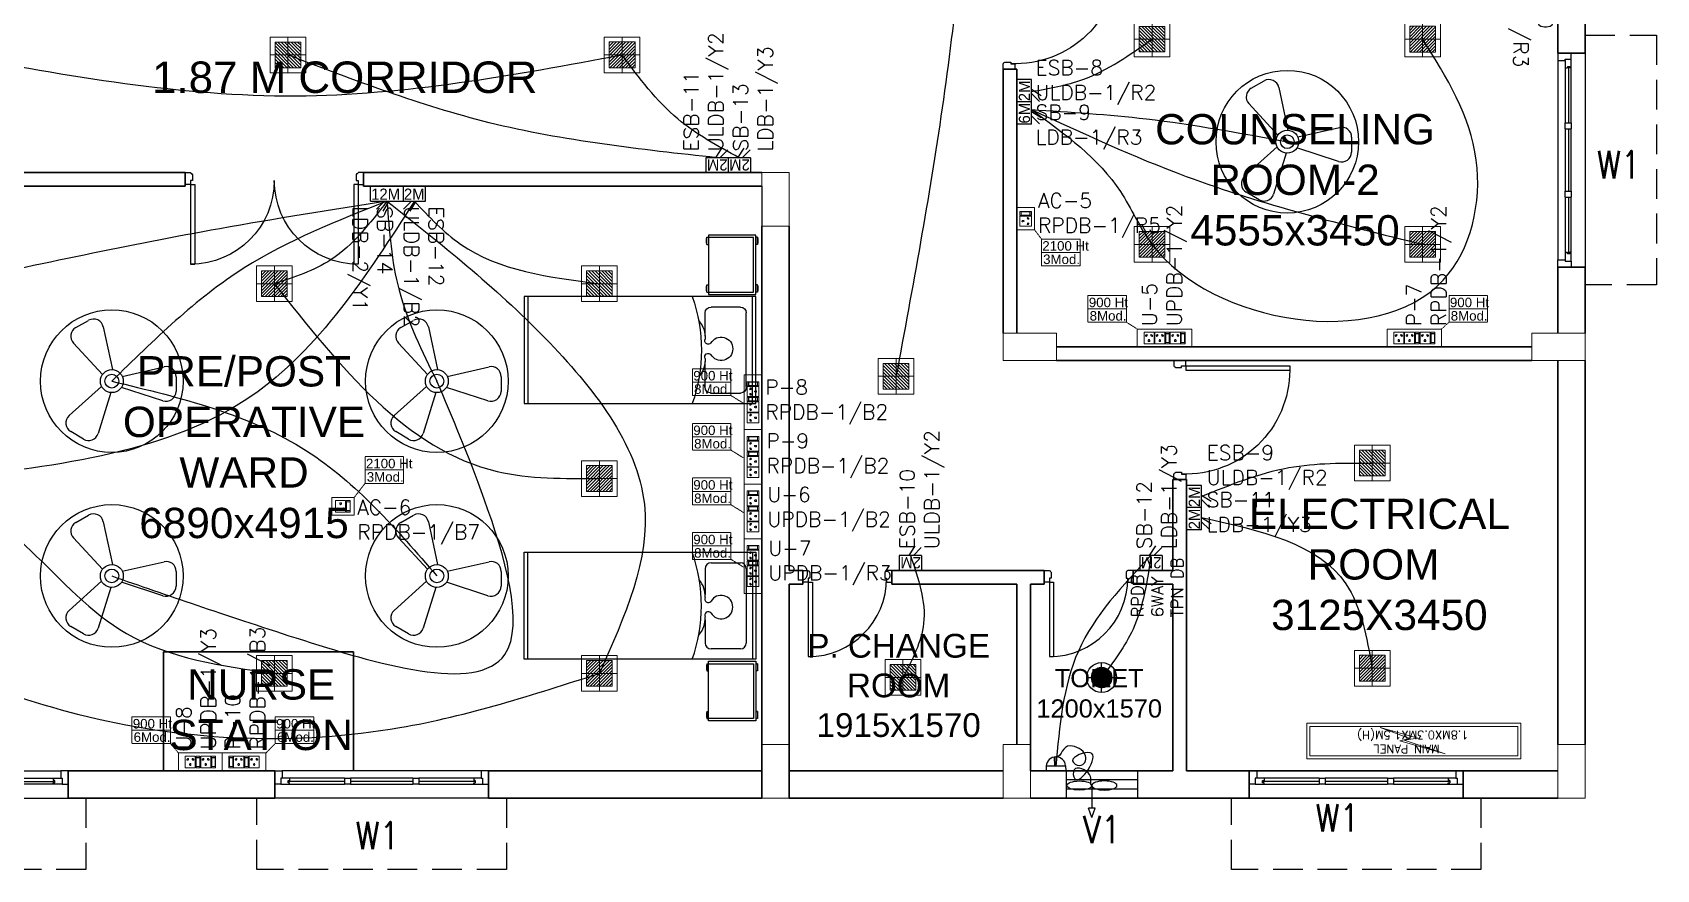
# Model space of a CAD drawing. Extents: x 2982526 to 3410143, y -1442121 to -1332990.
# Drawn here: x 3091659 to 3105327, y -1375970 to -1368931 of the extents above; entities that cross this region are included whole.
import ezdxf
from ezdxf.enums import TextEntityAlignment as Align

# ---------------------------------------------------------------- set-up
doc = ezdxf.new("R2010")
doc.units = 0
doc.header["$MEASUREMENT"] = 0
for name, pattern in [('1', [0, 0, 0]), ('CONTINU', [0]), ('DASHED', [0.75, 0.5, -0.25]), ('DASHED2', [0.375, 0.25, -0.125]), ('HIDDEN', [0.375, 0.25, -0.125])]:
    doc.linetypes.add(name, pattern=pattern)
for name, color, linetype in [('24W RAW POWER', 1, 'Continuous'), ('24W UPS POWER LIGHT', 5, 'Continuous'), ('Chajja', 7, 'DASHED'), ('DOOR', 40, 'Continuous'), ('ELE-1200MM CEILINGFAN', 6, 'Continuous'), ('ELE-12M P.SB', 5, 'Continuous'), ('ELE-12W LED', 1, 'Continuous'), ('ELE-2M RAW P.SB', 40, 'Continuous'), ('ELE-2M UPS P.SB', 3, 'Continuous'), ('ELE-3M RAW P.SB', 40, 'Continuous'), ('ELE-6M RAW P.SB', 40, 'Continuous'), ('ELE-EXHAUST FAN', 10, 'Continuous'), ('ELE-LIGHTING TEXT', 7, 'Continuous'), ('ELE.ELECTRICAL PANELS', 1, 'Continuous'), ('furniture', 33, 'Continuous'), ('Plan', 44, 'Continuous'), ('TEXT', 5, '1'), ('V1', 7, 'Continuous'), ('W1', 7, 'Continuous')]:
    doc.layers.add(name, color=color, linetype=linetype)
doc.layers.add('CFT_LOOPING', color=7, linetype='1', lineweight=0, true_color=0xd6d600)
doc.layers.add('ELE-6A AC SOCKET', color=7, linetype='Continuous', lineweight=0, true_color=0x00ceb6)
for name, color, linetype, lineweight in [('Column', 162, 'Continuous', 13), ('ELE-24W EMERGENCY  LED LIGHT', 5, 'Continuous', 18), ('ELE-24W LED LIGHT', 1, 'Continuous', 18), ('ELE-2NOS OF 6-16 RAW POWER SOCKET', 1, 'Continuous', 0), ('ELE-3NOS 6-16A POWER SOCKET', 5, 'Continuous', 0), ('ELE-8M 6-16A UPS SOCKET', 223, 'Continuous', 0), ('ELE-POWER SOCKET TEXT', 7, 'Continuous', 5), ('ELE. 2N0S OF 6-16 UPS SOCKETS', 191, 'Continuous', 0), ('ELE.DB', 1, 'Continuous', 20), ('WALL', 7, '1', 35), ('windows', 4, 'Continuous', 0)]:
    doc.layers.add(name, color=color, linetype=linetype, lineweight=lineweight)
doc.layers.add('ELE-LIGHTING WIRING', color=7, linetype='Continuous', true_color=0x63d7b6)
doc.styles.add('ARIAL', font='arial.ttf')
doc.styles.add('ROMANS', font='romans.shx')

# ---------------------------------------------------------------- blocks, each defined once
blk = doc.blocks.new('A$C19B8274B')
at = {"layer": 'DOOR'}
for p, q in [((-45, 925), (-80, 925)), ((-80, 50), (-80, 925)), ((-45, 50), (-45, 925)), ((-45, 50), (-80, 50)), ((-955, -50), (-955, -47.5)), ((-940, -35), (-942.5, -35)), ((-60, -35), (-57.5, -35)), ((-45, -50), (-45, -47.5))]:
    blk.add_line(p, q, dxfattribs=at)
for points in [[(-940, 15), (-955, 15), (-955, 50), (-1000, 50), (-1000, -50), (-955, -50)], [(-940, -35), (-940, 15)], [(-60, 15), (-45, 15), (-45, 50), (0, 50), (0, -50), (-45, -50)], [(-60, -35), (-60, 15)]]:
    blk.add_lwpolyline(points, dxfattribs=at)
at = {"layer": 'DOOR', "color": 145}
blk.add_arc((-80, 50), 875, 90, 182.29244, dxfattribs=at)
at = {"layer": 'DOOR'}
for centre, start, end in [((-955, -35), 270, 0), ((-45, -35), 180, 270)]:
    blk.add_arc(centre, 12.5, start, end, dxfattribs=at)
blk = doc.blocks.new('21500')
at = {"layer": 'DOOR'}
for p, q in [((45, 100), (45, 770)), ((45, 770), (80, 770)), ((80, 100), (80, 770)), ((1420, 100), (1420, 770)), ((1455, 770), (1420, 770)), ((1455, 100), (1455, 770)), ((45, 100), (80, 100)), ((45, 0), (45, 2.5)), ((60, 15), (57.5, 15)), ((1455, 100), (1420, 100)), ((1440, 15), (1442.5, 15)), ((1455, 0), (1455, 2.5))]:
    blk.add_line(p, q, dxfattribs=at)
for points in [[(60, 65), (45, 65), (45, 100), (0, 100), (0, 0), (45, 0)], [(60, 15), (60, 65)], [(1440, 65), (1455, 65), (1455, 100), (1500, 100), (1500, 0), (1455, 0)], [(1440, 15), (1440, 65)]]:
    blk.add_lwpolyline(points, dxfattribs=at)
at = {"layer": 'DOOR', "color": 145}
for centre, start, end in [((45, 65), 0, 90), ((1455, 65), 90, 180)]:
    blk.add_arc(centre, 705, start, end, dxfattribs=at)
at = {"layer": 'DOOR'}
for centre, start, end in [((45, 15), 270, 0), ((1455, 15), 180, 270)]:
    blk.add_arc(centre, 12.5, start, end, dxfattribs=at)
blk = doc.blocks.new('750')
at = {"layer": 'DOOR'}
for p, q in [((-50, 705), (-47.5, 705)), ((-35, 690), (-35, 692.5)), ((-50, 45), (-47.5, 45)), ((-35, 60), (-35, 57.5)), ((50, 45), (50, 80)), ((50, 80), (675, 80)), ((50, 45), (675, 45)), ((675, 45), (675, 80))]:
    blk.add_line(p, q, dxfattribs=at)
for points in [[(15, 690), (15, 705), (50, 705), (50, 750), (-50, 750), (-50, 705)], [(-35, 690), (15, 690)], [(15, 60), (15, 45), (50, 45), (50, 0), (-50, 0), (-50, 45)], [(-35, 60), (15, 60)]]:
    blk.add_lwpolyline(points, dxfattribs=at)
for centre, start, end in [((-35, 705), 180, 270), ((-35, 45), 90, 180)]:
    blk.add_arc(centre, 12.5, start, end, dxfattribs=at)
at = {"layer": 'DOOR', "color": 145}
blk.add_arc((15, 45), 660, 0, 90, dxfattribs=at)
blk = doc.blocks.new('A$C5E6D2A54')
at = {"layer": 'furniture', "color": 8}
for p, q in [((-442, 400), (-1342, 400)), ((-1342, 400), (-1342, -1550)), ((-442, 370), (-1342, 370)), ((-580, 319), (-1205, 319)), ((-442, -1550), (-442, 400)), ((-1254, 270), (-1254, 22)), ((-531, 22), (-531, 270)), ((-1010, -27), (-1205, -27)), ((-580, -27), (-796, -27)), ((-1342, -1520), (-442, -1520)), ((-1342, -1550), (-442, -1550))]:
    blk.add_line(p, q, dxfattribs=at)
at = {"layer": 'furniture', "color": 8, "extrusion": (0, 0, -1)}
for centre, major_axis, ratio, start_param, end_param in [((-1205, 270), (34.8, 34.8), 1, 3.926991, 5.497787), ((-580, 270), (-34.8, 34.8), 1, 0.785398, 2.356194), ((-903, 107), (99, 0), 0.994805, 2.082243, 7.342535), ((-1205, 22), (-34.8, 34.8), 1, 3.926991, 5.497787), ((-971, -1), (-3.7, 29), 1, 0.827079, 3.777674), ((-836, -1), (3.5, 29), 1, 2.514084, 5.464678), ((-580, 22), (34.8, 34.8), 1, 0.785398, 2.356194), ((-892, -1416), (0, 1357), 0.999449, -0.338206, 0.338206), ((-995, -243), (-153, 153), 1, 0.057548, 0.834547), ((-812, -243), (69, 205), 0.993949, -0.370916, 0.370916)]:
    blk.add_ellipse(centre, major_axis=major_axis, ratio=ratio, start_param=start_param, end_param=end_param, dxfattribs=at)
blk = doc.blocks.new('A$C258329DF')
at = {"layer": 'furniture', "color": 8}
for p, q in [((242, 428), (742, 428)), ((242, 28), (242, 428)), ((260, 440), (260, 428)), ((320, 440), (260, 440)), ((261, 48), (261, 428)), ((320, 440), (320, 428)), ((661, 440), (661, 428)), ((721, 440), (661, 440)), ((721, 440), (721, 428)), ((722, 428), (722, 48)), ((742, 428), (742, 28)), ((742, 28), (242, 28)), ((260, 16), (260, 28)), ((320, 16), (260, 16)), ((722, 48), (261, 48)), ((320, 16), (320, 28)), ((661, 16), (661, 28)), ((721, 16), (661, 16)), ((721, 16), (721, 28))]:
    blk.add_line(p, q, dxfattribs=at)
for centre, start, end in [((290, 354), 71.0754, 108.9246), ((691, 354), 71.0754, 108.9246), ((290, 102), 251.0754, 288.9246), ((691, 102), 251.0754, 288.9246)]:
    blk.add_arc(centre, 91.1, start, end, dxfattribs=at)
blk = doc.blocks.new('A$C45A5314D')
at = {"layer": 'furniture', "ltscale": 0.75, "rotation": 270}
blk.add_blockref('A$C258329DF', (-1978, 1209), dxfattribs=at)
at = {"layer": 'furniture', "color": 233, "xscale": -1, "rotation": 90}
blk.add_blockref('A$C5E6D2A54', (-1550, -892), dxfattribs=at)
blk = doc.blocks.new('6w')
at = {"layer": 'Plan', "color": 8}
for p, q in [((-36, 9.2), (-36, 0)), ((-36, 9.2), (36, 9.2)), ((36, 9.2), (36, 0)), ((-33.5, 2.5), (-12.5, 2.5)), ((-33.5, 0), (33.5, 0)), ((-31, 4), (-31.5, 4)), ((-31.5, 3.25), (-31.5, 4)), ((-31.5, 3.61), (-12.5, 3.61)), ((-31.5, 3.25), (-31, 3.25)), ((-31, 4.5), (-31, 4)), ((-31, 2.5), (-31, 3.25)), ((-12.5, 2.5), (-12.5, 4.5)), ((-12.5, 4.5), (-10.5, 4.5)), ((-10.5, 2.5), (-12.5, 2.5)), ((-10.5, 2.5), (-10.5, 4.5)), ((-10.5, 3.61), (10.5, 3.61)), ((-10.5, 2.5), (10.5, 2.5)), ((10.5, 4.5), (12.5, 4.5)), ((10.5, 2.5), (10.5, 4.5)), ((12.5, 2.5), (10.5, 2.5)), ((12.5, 2.5), (12.5, 4.5)), ((34, 4.5), (12.5, 4.5)), ((12.5, 3.61), (31.5, 3.61)), ((12.5, 2.5), (33.5, 2.5)), ((31, 4.5), (31, 4)), ((31, 4), (31.5, 4)), ((31.5, 3.25), (31, 3.25)), ((31, 2.5), (31, 3.25)), ((31.5, 4), (31.5, 3.25))]:
    blk.add_line(p, q, dxfattribs=at)
for points in [[(-34, 4.5), (-36, 4.5), (-36, 0), (-33.5, 0), (-33.5, 2.5), (-34, 2.5), (-34, 4.5)], [(34, 4.5), (36, 4.5), (36, 0), (33.5, 0), (33.5, 2.5), (34, 2.5), (34, 4.5)]]:
    blk.add_lwpolyline(points, close=True, dxfattribs=at)
for points in [[(-12.5, 4.5), (-34, 4.5)], [(10.5, 4.5), (-10.5, 4.5)]]:
    blk.add_lwpolyline(points, dxfattribs=at)
blk = doc.blocks.new('Q5YYYU')
at = {"layer": 'Chajja', "color": 8, "linetype": 'DASHED', "ltscale": 500}
for points in [[(41149.8943, 6415.3463), (41749.8944, 6415.3463), (41749.8944, 4315.3463), (41149.8943, 4315.3463)], [(28531.2871, 0.0001), (28531.2871, -600), (26431.2871, -600), (26431.2871, 0.0001)], [(32069.9159, 0.0001), (32069.9159, -600), (29969.9159, -600), (29969.9159, 0.0001)], [(40272.3318, 0), (40272.3318, -600.0001), (38172.3318, -600.0001), (38172.3318, 0)]]:
    blk.add_lwpolyline(points, dxfattribs=at)
at = {"layer": 'Column'}
for points in [[(34449.9159, 5260), (34219.9159, 5260), (34219.9159, 4810), (34449.9159, 4810)], [(36699.9159, 3680), (36699.9159, 3910), (36249.9159, 3910), (36249.9159, 3680)], [(41149.8318, 3680), (41149.8318, 3910), (40699.8318, 3910), (40699.8318, 3680)], [(34449.9159, 450), (34219.9159, 450), (34219.9159, 0), (34449.9159, 0)], [(36479.9159, 450), (36249.9159, 450), (36249.9159, 0), (36479.9159, 0)], [(41149.8318, 450), (40919.8318, 450), (40919.8318, 0), (41149.8318, 0)]]:
    blk.add_lwpolyline(points, close=True, dxfattribs=at)
at = {"layer": 'furniture'}
for p, q in [((33769.9159, 5145), (34219.9159, 5145)), ((34219.9159, 5145), (34219.9159, 4145))]:
    blk.add_line(p, q, dxfattribs=at)
at = {"layer": 'V1', "color": 8, "linetype": 'HIDDEN', "ltscale": 0.5}
for p, q in [((36781.828, 230), (36781.828, 0)), ((37381.828, 230), (36781.828, 230)), ((37381.828, 155), (36781.828, 155)), ((37381.828, 230), (37381.828, 0)), ((37381.828, 75), (36781.828, 75)), ((37381.828, 0), (36781.828, 0))]:
    blk.add_line(p, q, dxfattribs=at)
at = {"layer": 'WALL', "color": 8}
for p, q in [((41149.8318, 10695), (41149.8318, 6265.3463)), ((36249.9159, 6130.2687), (36249.9159, 3910)), ((36364.9159, 6130.2687), (36364.9159, 3910)), ((26013.2393, 5260), (29366.5776, 5260)), ((29366.5776, 5260), (29366.5776, 5145)), ((30866.5776, 5260), (30866.5776, 5145)), ((30866.5776, 5260), (34219.9159, 5260)), ((33644.4836, 5260), (34219.9159, 5260)), ((26013.2393, 5145), (29366.5776, 5145)), ((30866.5776, 5145), (33644.4836, 5145)), ((33644.4836, 5145), (34219.9159, 5145)), ((34219.9159, 4810), (34219.9159, 3680)), ((34449.9159, 4810), (34449.9159, 3680)), ((40919.8318, 4465.3463), (40919.8318, 3910)), ((41149.8318, 4465.3463), (41149.8318, 3910)), ((40699.8318, 3795), (36699.9159, 3795)), ((34219.9159, 3680), (34219.9159, 230)), ((34449.9159, 3680), (34449.9159, 1915)), ((40699.8318, 3680), (36699.9159, 3680)), ((40919.8318, 3680), (40919.8318, 2965)), ((41149.8318, 3680), (41149.8318, 2965)), ((40919.8318, 2965), (40919.8318, 450)), ((41149.8318, 2965), (41149.8318, 450)), ((37679.8318, 2680), (37679.8318, 1915)), ((37794.8318, 2680), (37794.8318, 230)), ((34564.9159, 1915), (34449.9159, 1915)), ((36594.9159, 1915), (35314.9159, 1915)), ((37679.8318, 1915), (37344.9159, 1915)), ((34564.9159, 1800), (34449.9159, 1800)), ((34449.9159, 1800), (34449.9159, 230)), ((34564.9159, 1913.1695), (34564.9159, 1798.1695)), ((35314.9159, 1913.1695), (35314.9159, 1798.1695)), ((36364.9159, 1800), (35314.9159, 1800)), ((36364.8318, 1800), (36364.8318, 450)), ((36594.9159, 1800), (36479.8318, 1800)), ((36479.8318, 1800), (36479.8318, 230)), ((36594.9159, 1913.1695), (36594.9159, 1798.1695)), ((37344.9159, 1913.1695), (37344.9159, 1798.1695)), ((37679.8318, 1800), (37344.9159, 1800)), ((37679.8318, 1800), (37679.8318, 230)), ((29183.0698, 1230), (30783.0698, 1230)), ((29183.0698, 230), (29183.0698, 1230)), ((30783.0698, 1230), (30783.0698, 230)), ((34219.9159, 0), (34219.9159, 450)), ((34449.9159, 0), (34449.9159, 450)), ((28381.2871, 230), (30119.9159, 230)), ((31919.9159, 230), (34219.9159, 230)), ((36249.9159, 230), (34449.9159, 230)), ((37679.8318, 230), (36479.9159, 230)), ((39324.8318, 230), (37794.8318, 230)), ((38322.3318, 230), (38322.3318, 0)), ((40919.8318, 230), (39324.8318, 230)), ((40122.3318, 230), (40122.3318, 0)), ((28381.2871, 0), (30119.9159, 0)), ((31919.9159, 0), (34219.9159, 0)), ((36249.9159, 0), (34449.9159, 0)), ((40919.8318, 0), (36479.9159, 0)), ((40919.8318, 0), (40257.3739, 0))]:
    blk.add_line(p, q, dxfattribs=at)
at = {"layer": 'WALL', "color": 8, "linetype": 'ByBlock'}
for p, q in [((36364.9159, 6130.2687), (36249.9159, 6130.2687)), ((37794.8318, 2680), (37679.8318, 2680))]:
    blk.add_line(p, q, dxfattribs=at)
at = {"layer": 'WALL'}
for points in [[(40919.8318, 7245), (40919.8318, 6265.3463), (41149.8318, 6265.3463)], [(40919.8318, 4465.3463), (41149.8318, 4465.3463)], [(28381.2871, 0), (28381.2871, 230)], [(30119.9159, 0), (30119.9159, 230)], [(31919.9159, 0), (31919.9159, 230)]]:
    blk.add_lwpolyline(points, dxfattribs=at)
at = {"layer": 'DOOR', "linetype": 'Continuous', "xscale": -1}
for name, p, rotation in [('A$C19B8274B', (36299.9159, 7130.2687), 269.9999999999842), ('21500', (29366.5776, 5260), 180), ('A$C19B8274B', (37737.3318, 3680), 269.9999999999842)]:
    blk.add_blockref(name, p, dxfattribs=dict(at, rotation=rotation))
at = {"layer": 'DOOR', "rotation": 270}
for p in [(34564.9159, 1865), (36594.9159, 1865)]:
    blk.add_blockref('750', p, dxfattribs=at)
at = {"layer": 'furniture', "linetype": 'Continuous', "xscale": -1, "rotation": 359.9999868732302}
blk.add_blockref('A$C45A5314D', (32219.9157, 3767.5004), dxfattribs=at)
at = {"layer": 'furniture', "linetype": 'Continuous', "rotation": 180.0000131267697}
blk.add_blockref('A$C45A5314D', (32219.9157, 1617.4995), dxfattribs=at)
at = {"layer": 'windows', "yscale": 25}
for p, xscale, zscale, rotation in [((40919.8318, 5365.3463), 25, 25, 270), ((27481.2871, 230), -25, 24.99999999999242, 180), ((31019.9159, 230), 25, 25, 180), ((39222.3318, 230), 25, 25, 180)]:
    blk.add_blockref('6w', p, dxfattribs=dict(at, xscale=xscale, zscale=zscale, rotation=rotation))
at = {"layer": 'TEXT', "color": 8, "attachment_point": 5, "style": 'ARIAL'}
for s, insert, char_height, width in [('COUNSELING\\PROOM-2\\P4555x3450', (38707.4521, 5198.3066), 255, 2454.157572), ('PRE/POST \\POPERATIVE WARD\\P6890x4915', (29861.399, 2949.8225), 255, 2454.157572), ('ELECTRICAL ROOM  3125X3450', (39417.3814, 1964.1156), 255, 2454.157572), ('P. CHANGE ROOM\\P1915x1570', (35371.1452, 946.5659), 200, 1987.373182), ('NURSE STATION', (30005.8544, 742.1984), 255, 2454.157572), ('TOILET\\P1200x1570', (37059.0317, 880.6094), 153, 1626.955662)]:
    blk.add_mtext(s, dxfattribs=dict(at, insert=insert, char_height=char_height, width=width))
at = {"layer": 'V1', "color": 8, "style": 'ROMANS', "width": 0.85}
blk.add_text('V1', height=230, dxfattribs=at).set_placement((37081.2447, -377.9263), align=Align.CENTER)
at = {"layer": 'W1', "color": 8, "style": 'ROMANS', "width": 0.85}
for p in [(41431.6965, 5212.115), (39064.087, -281.8647), (30984.3041, -429.4157)]:
    blk.add_text('W1', height=230, dxfattribs=at).set_placement(p, align=Align.CENTER)
at = {"layer": 'WALL', "color": 8, "linetype": 'Continuous', "insert": (30709.1688, 6060.4205), "char_height": 264.49632, "width": 5098.697886, "attachment_point": 5, "style": 'ARIAL'}
blk.add_mtext('\\pxt17;1.87 M CORRIDOR ', dxfattribs=at)
blk = doc.blocks.new('24w led light')
at = {"layer": 'ELE-24W LED LIGHT', "color": 1, "lineweight": 0}
for p, q in [((159, 159), (-160, 159)), ((-160, 159), (-160, -160)), ((-1, -160), (-1, 159)), ((159, -160), (159, 159)), ((115, 115), (-116, 115)), ((-116, 115), (-116, -116)), ((110, -116), (-116, 110)), ((82, -116), (-116, 82)), ((54, -116), (-116, 54)), ((26, -116), (-116, 26)), ((115, -92), (-92, 115)), ((115, -64), (-64, 115)), ((115, -35), (-35, 115)), ((115, -7), (-7, 115)), ((115, 21), (21, 115)), ((115, 49), (49, 115)), ((115, 77), (77, 115)), ((115, 106), (106, 115)), ((115, -116), (115, 115)), ((-160, -1), (159, -1)), ((-3, -116), (-116, -3)), ((-31, -116), (-116, -31)), ((-59, -116), (-116, -59)), ((-87, -116), (-116, -87)), ((-115, -116), (-116, -115)), ((-116, -116), (115, -116)), ((-160, -160), (159, -160))]:
    blk.add_line(p, q, dxfattribs=at)
blk = doc.blocks.new('A$C07FB25EA')
at = {"layer": 'ELE-1200MM CEILINGFAN', "color": 3}
for p, q in [((0.26, 2.64), (3.17, 12.07)), ((6.53, 13.37), (9.47, 11.64)), ((9.84, 7.94), (2.36, 1.21)), ((-11.8, 4.55), (-2.22, 1.44)), ((-14.84, -1.03), (-14.81, 2.38)), ((-2.41, -1.1), (-12.04, -3.29)), ((1.96, -12.49), (-0.13, -2.65)), ((2.16, -1.54), (8.87, -8.78)), ((8.31, -12.34), (5.35, -14.02))]:
    blk.add_line(p, q, dxfattribs=at)
at = {"layer": 'ELE-1200MM CEILINGFAN', "color": 5, "ltscale": 10}
blk.add_circle((0, 0), 16.45, dxfattribs=at)
at = {"layer": 'ELE-1200MM CEILINGFAN', "color": 3}
for radius in [2.65, 1.58]:
    blk.add_circle((0, 0), radius, dxfattribs=at)
for centre, start, end in [((5.36, 11.38), 59.5281, 162.5229), ((8.3, 9.66), 311.9493, 59.5281), ((-12.51, 2.36), 71.9493, 179.5281), ((-12.54, -1.05), 179.5281, 282.5229), ((7.18, -10.34), 299.5281, 42.5229), ((4.21, -12.02), 191.9493, 299.5281)]:
    blk.add_arc(centre, 2.3, start, end, dxfattribs=at)
blk = doc.blocks.new('24w led emeregency')
at = {"layer": 'ELE-24W EMERGENCY  LED LIGHT'}
h = blk.add_hatch(dxfattribs=at)
h.set_pattern_fill('ANSI31', scale=166.67, style=0)
h.paths.add_polyline_path([(-115, -115), (-115, 115), (115, 115), (115, -115)])
at = {"layer": 'ELE-24W EMERGENCY  LED LIGHT', "color": 5}
for p, q in [((0, 160), (0, -160)), ((-160, 0), (160, 0))]:
    blk.add_line(p, q, dxfattribs=at)
for points in [[(-160, -160), (-160, 160), (160, 160), (160, -160)], [(-115, -115), (-115, 115), (115, 115), (115, -115)]]:
    blk.add_lwpolyline(points, close=True, dxfattribs=at)
blk = doc.blocks.new('12M')
at = {"layer": 'ELE-3M RAW P.SB'}
for p, q in [((66145.49, -30924.53), (66145.49, -30921.2)), ((66152.84, -30924.53), (66152.84, -30921.2)), ((66145.49, -30924.53), (66152.84, -30924.53)), ((66148.6, -30924.53), (66146.83, -30926.3)), ((66149.55, -30924.53), (66148.2, -30926.72))]:
    blk.add_line(p, q, dxfattribs=at)
blk.add_text('12M', height=2.5, dxfattribs=at).set_placement((66145.61, -30924.18))
blk = doc.blocks.new('2M UPS SB')
at = {"layer": 'ELE-2M UPS P.SB', "color": 3}
for p, q in [((-134, 160), (-69, 265)), ((-88, 160), (-3, 245)), ((-240, 160), (-240, 0)), ((0, 160), (-240, 160)), ((0, 160), (0, 0))]:
    blk.add_line(p, q, dxfattribs=at)
blk.add_text('2M', height=120, rotation=180, dxfattribs=at).set_placement((-6, 143))
blk = doc.blocks.new('A$C44D17E71')
at = {"layer": 'ELE-EXHAUST FAN', "color": 1}
for p, q in [((-13.3, 0.72), (-9.75, 2.1)), ((-13.3, 0.72), (-9.75, -0.48)), ((-9.75, 2.1), (-9.75, -0.48)), ((-0.97, 0.81), (-9.75, 0.81)), ((6.62, -9.32), (4.71, -9.31)), ((4.71, -9.31), (4.71, -16.8)), ((6.59, -16.81), (6.62, -9.32)), ((6.59, -16.81), (4.71, -16.8)), ((6.61, -12.95), (10.07, -12.97)), ((6.61, -13.55), (10.06, -13.57))]:
    blk.add_line(p, q, dxfattribs=at)
blk.add_ellipse((-0.97, 5.64), major_axis=(0, -4.83), ratio=0.36355, dxfattribs=at)
at = {"layer": 'ELE-EXHAUST FAN', "color": 1, "extrusion": (0, 0, -1)}
blk.add_ellipse((-0.97, -4.02), major_axis=(0, 4.83), ratio=0.36355, dxfattribs=at)
blk.add_ellipse((6.31, -13.06), major_axis=(0.02, 3.76), ratio=1, start_param=0.079283, end_param=3.06231, dxfattribs=at)
at = {"layer": 'ELE-EXHAUST FAN', "color": 1}
blk.add_open_spline([(-1.04, 0.81), (-0.79, -0.3), (3.44, 2.5), (7.59, -7.04), (-0.96, -5.98), (5.22, 0.41), (14.27, 3.09), (9.16, -9.39), (5.43, -2.53), (11.73, 0.02), (16.82, -10.79), (10.14, -10.71), (10.07, -12.97)], degree=3, knots=[0, 0, 0, 0, 6.261699, 12.352893, 15.787239, 21.858742, 28.752755, 35.678217, 39.225495, 45.354107, 53.693878, 67.421453, 67.421453, 67.421453, 67.421453], dxfattribs=at)
blk = doc.blocks.new('18W LED')
at = {"layer": 'ELE-12W LED'}
h = blk.add_hatch(dxfattribs=at)
h.set_pattern_fill('ANSI31', color=252)
h.set_pattern_definition([(45, (-1135553.9097, 459369.4158), (-2.24506403, 2.24506403), [])])
edge = h.paths.add_edge_path()
edge.add_arc((0, 0), 85.7, 0, 360)
at = {"layer": 'ELE-12W LED', "color": 1}
for p, q in [((-126, 0), (126, 0)), ((0, -126), (0, 126))]:
    blk.add_line(p, q, dxfattribs=at)
for radius in [126, 85.7]:
    blk.add_circle((0, 0), radius, dxfattribs=at)
blk = doc.blocks.new('2M SB')
at = {"layer": 'ELE-2M RAW P.SB'}
for p, q in [((-134, 160), (-69, 265)), ((-88, 160), (-3, 245)), ((-240, 160), (-240, 0)), ((0, 160), (-240, 160)), ((0, 160), (0, 0))]:
    blk.add_line(p, q, dxfattribs=at)
blk.add_text('2M', height=120, rotation=180, dxfattribs=at).set_placement((-6, 143))
blk = doc.blocks.new('S-SKIRT')
at = {"layer": 'ELE-3M RAW P.SB'}
for p, q in [((4, 6), (0, 6)), ((4, 0), (4, 6)), ((4, 0), (0, 0)), ((4, 3.34), (6.63, 1.73)), ((4, 2.21), (6.12, 0.08))]:
    blk.add_line(p, q, dxfattribs=at)
blk.add_text('6M', height=3, rotation=90, dxfattribs=at).set_placement((3.57, 0.15))
blk = doc.blocks.new('543WYH')
at = {"layer": 'ELE-2NOS OF 6-16 RAW POWER SOCKET', "color": 30, "linetype": 'ByBlock', "lineweight": 0}
for p, q in [((-124, -57), (-124, -91)), ((-26, -57), (-124, -57)), ((-26, -57), (-124, -57)), ((-124, -91), (-26, -91)), ((-124, -96), (-26, -96)), ((-124, -181), (-124, -96)), ((-113, -60), (-113, -88)), ((-37, -60), (-113, -60)), ((-113, -88), (-37, -88)), ((-110, -60), (-110, -88)), ((-37, -88), (-37, -60)), ((-26, -57), (-26, -91)), ((-26, -91), (-26, -57)), ((-26, -96), (-26, -181)), ((-26, -181), (-124, -181)), ((-124, -187), (-124, -221)), ((-26, -187), (-124, -187)), ((-26, -187), (-124, -187)), ((-124, -221), (-26, -221)), ((-124, -312), (-124, -227)), ((-124, -227), (-26, -227)), ((-113, -190), (-113, -218)), ((-37, -190), (-113, -190)), ((-113, -218), (-37, -218)), ((-110, -190), (-110, -218)), ((-37, -218), (-37, -190)), ((-26, -187), (-26, -221)), ((-26, -221), (-26, -187)), ((-26, -227), (-26, -312)), ((-26, -312), (-124, -312)), ((-124, -402), (-124, -317)), ((-124, -317), (-26, -317)), ((-26, -402), (-124, -402)), ((-26, -317), (-26, -402))]:
    blk.add_line(p, q, dxfattribs=at)
blk.add_lwpolyline([(-150, 0), (-150, -459), (0, -459), (0, 0)], close=True, dxfattribs=at)
for centre, radius, start, end in [((-98, -119), 4.6, 112.6838, 345.0951), ((-94, -115), 5.7, 275.2689, 182.51), ((-58, -139), 4.22, 71.4031, 288.5969), ((-51, -139), 6.62, 217.1584, 142.8416), ((-98, -159), 4.6, 14.9049, 247.3162), ((-98, -249), 4.6, 112.6838, 345.0951), ((-94, -163), 5.7, 177.49, 84.7311), ((-94, -245), 5.7, 275.2689, 182.51), ((-58, -269), 4.22, 71.4031, 288.5969), ((-51, -269), 6.62, 217.1584, 142.8416), ((-98, -289), 4.6, 14.9049, 247.3162), ((-98, -340), 4.6, 112.6838, 345.0951), ((-98, -379), 4.6, 14.9049, 247.3162), ((-94, -293), 5.7, 177.49, 84.7311), ((-94, -335), 5.7, 275.2689, 182.51), ((-94, -384), 5.7, 177.49, 84.7311), ((-58, -360), 4.22, 71.4031, 288.5969), ((-51, -360), 6.62, 217.1584, 142.8416)]:
    blk.add_arc(centre, radius, start, end, dxfattribs=at)
blk = doc.blocks.new('543E')
at = {"layer": 'ELE. 2N0S OF 6-16 UPS SOCKETS', "color": 72, "linetype": 'ByBlock', "lineweight": 0}
for p, q in [((-124, -57), (-124, -91)), ((-26, -57), (-124, -57)), ((-26, -57), (-124, -57)), ((-124, -91), (-26, -91)), ((-124, -96), (-26, -96)), ((-124, -181), (-124, -96)), ((-113, -60), (-113, -88)), ((-37, -60), (-113, -60)), ((-113, -88), (-37, -88)), ((-110, -60), (-110, -88)), ((-37, -88), (-37, -60)), ((-26, -57), (-26, -91)), ((-26, -91), (-26, -57)), ((-26, -96), (-26, -181)), ((-26, -181), (-124, -181)), ((-124, -187), (-124, -221)), ((-26, -187), (-124, -187)), ((-26, -187), (-124, -187)), ((-124, -221), (-26, -221)), ((-124, -312), (-124, -227)), ((-124, -227), (-26, -227)), ((-113, -190), (-113, -218)), ((-37, -190), (-113, -190)), ((-113, -218), (-37, -218)), ((-110, -190), (-110, -218)), ((-37, -218), (-37, -190)), ((-26, -187), (-26, -221)), ((-26, -221), (-26, -187)), ((-26, -227), (-26, -312)), ((-26, -312), (-124, -312)), ((-124, -402), (-124, -317)), ((-124, -317), (-26, -317)), ((-26, -402), (-124, -402)), ((-26, -317), (-26, -402))]:
    blk.add_line(p, q, dxfattribs=at)
blk.add_lwpolyline([(-150, 0), (-150, -459), (0, -459), (0, 0)], close=True, dxfattribs=at)
for centre, radius, start, end in [((-98, -119), 4.6, 112.6838, 345.0951), ((-94, -115), 5.7, 275.2689, 182.51), ((-58, -139), 4.22, 71.4031, 288.5969), ((-51, -139), 6.62, 217.1584, 142.8416), ((-98, -159), 4.6, 14.9049, 247.3162), ((-98, -249), 4.6, 112.6838, 345.0951), ((-94, -163), 5.7, 177.49, 84.7311), ((-94, -245), 5.7, 275.2689, 182.51), ((-58, -269), 4.22, 71.4031, 288.5969), ((-51, -269), 6.62, 217.1584, 142.8416), ((-98, -289), 4.6, 14.9049, 247.3162), ((-98, -340), 4.6, 112.6838, 345.0951), ((-98, -379), 4.6, 14.9049, 247.3162), ((-94, -293), 5.7, 177.49, 84.7311), ((-94, -335), 5.7, 275.2689, 182.51), ((-94, -384), 5.7, 177.49, 84.7311), ((-58, -360), 4.22, 71.4031, 288.5969), ((-51, -360), 6.62, 217.1584, 142.8416)]:
    blk.add_arc(centre, radius, start, end, dxfattribs=at)
blk = doc.blocks.new('5Y3AQY')
at = {"layer": 'ELE. 2N0S OF 6-16 UPS SOCKETS', "color": 72, "lineweight": 0}
for p, q in [((-312, -26), (-278, -26)), ((-312, -124), (-312, -26)), ((-312, -124), (-312, -26)), ((-312, -124), (-278, -124)), ((-278, -124), (-312, -124)), ((-309, -37), (-281, -37)), ((-309, -113), (-309, -37)), ((-309, -40), (-281, -40)), ((-281, -113), (-309, -113)), ((-281, -37), (-281, -113)), ((-278, -26), (-278, -124)), ((-272, -26), (-272, -124)), ((-187, -26), (-272, -26)), ((-272, -124), (-187, -124)), ((-187, -124), (-187, -26)), ((-181, -26), (-148, -26)), ((-181, -124), (-181, -26)), ((-181, -124), (-181, -26)), ((-181, -124), (-148, -124)), ((-148, -124), (-181, -124)), ((-179, -37), (-150, -37)), ((-179, -113), (-179, -37)), ((-179, -40), (-150, -40)), ((-150, -113), (-179, -113)), ((-150, -37), (-150, -113)), ((-148, -26), (-148, -124)), ((-57, -26), (-142, -26)), ((-142, -26), (-142, -124)), ((-142, -124), (-57, -124)), ((-57, -124), (-57, -26))]:
    blk.add_line(p, q, dxfattribs=at)
blk.add_lwpolyline([(-368, 0), (0, 0), (0, -150), (-368, -150)], close=True, dxfattribs=at)
for centre, radius, start, end in [((-254, -56), 5.7, 87.49, 354.7311), ((-249, -52), 4.6, 284.9049, 157.3162), ((-230, -99), 6.62, 127.1584, 52.8416), ((-230, -92), 4.22, 341.4031, 198.5969), ((-210, -52), 4.6, 22.6838, 255.0951), ((-205, -56), 5.7, 185.2689, 92.51), ((-124, -56), 5.7, 87.49, 354.7311), ((-119, -52), 4.6, 284.9049, 157.3162), ((-99, -99), 6.62, 127.1584, 52.8416), ((-99, -92), 4.22, 341.4031, 198.5969), ((-80, -52), 4.6, 22.6838, 255.0951), ((-75, -56), 5.7, 185.2689, 92.51)]:
    blk.add_arc(centre, radius, start, end, dxfattribs=at)
blk = doc.blocks.new('RTUH 6U')
at = {"layer": 'ELE-2NOS OF 6-16 RAW POWER SOCKET', "color": 30, "lineweight": 0, "ltscale": 300}
for p, q in [((-312, -26), (-227, -26)), ((-312, -124), (-312, -26)), ((-227, -124), (-312, -124)), ((-227, -26), (-227, -124)), ((-187, -26), (-221, -26)), ((-221, -26), (-221, -124)), ((-187, -124), (-221, -124)), ((-221, -124), (-187, -124)), ((-190, -37), (-218, -37)), ((-218, -37), (-218, -113)), ((-190, -40), (-218, -40)), ((-218, -113), (-190, -113)), ((-190, -113), (-190, -37)), ((-187, -124), (-187, -26)), ((-187, -124), (-187, -26)), ((-181, -124), (-181, -26)), ((-181, -26), (-96, -26)), ((-96, -124), (-181, -124)), ((-96, -26), (-96, -124)), ((-57, -26), (-91, -26)), ((-91, -26), (-91, -124)), ((-57, -124), (-91, -124)), ((-91, -124), (-57, -124)), ((-60, -37), (-88, -37)), ((-88, -37), (-88, -113)), ((-60, -40), (-88, -40)), ((-88, -113), (-60, -113)), ((-60, -113), (-60, -37)), ((-57, -124), (-57, -26)), ((-57, -124), (-57, -26))]:
    blk.add_line(p, q, dxfattribs=at)
blk.add_lwpolyline([(0, 0), (-368, 0), (-368, -150), (0, -150)], close=True, dxfattribs=at)
for centre, radius, start, end in [((-293, -56), 5.7, 87.49, 354.7311), ((-289, -52), 4.6, 284.9049, 157.3162), ((-269, -99), 6.62, 127.1584, 52.8416), ((-269, -92), 4.22, 341.4031, 198.5969), ((-249, -52), 4.6, 22.6838, 255.0951), ((-245, -56), 5.7, 185.2689, 92.51), ((-163, -56), 5.7, 87.49, 354.7311), ((-159, -52), 4.6, 284.9049, 157.3162), ((-139, -99), 6.62, 127.1584, 52.8416), ((-139, -92), 4.22, 341.4031, 198.5969), ((-119, -52), 4.6, 22.6838, 255.0951), ((-115, -56), 5.7, 185.2689, 92.51)]:
    blk.add_arc(centre, radius, start, end, dxfattribs=at)
blk = doc.blocks.new('EQ2WE')
at = {"layer": 'ELE-6A AC SOCKET', "lineweight": 0}
for p, q in [((-99, 170), (-215, 170)), ((-215, 170), (-215, 36)), ((-215, 36), (-99, 36)), ((-99, 36), (-99, 170)), ((-91, 36), (-91, 170)), ((-91, 170), (-45, 170)), ((-45, 170), (-91, 170)), ((-45, 36), (-91, 36)), ((-87, 51), (-87, 155)), ((-87, 155), (-48, 155)), ((-48, 55), (-87, 55)), ((-48, 51), (-87, 51)), ((-48, 155), (-48, 51)), ((-45, 170), (-45, 36)), ((-45, 170), (-45, 36))]:
    blk.add_line(p, q, dxfattribs=at)
blk.add_lwpolyline([(0, 0), (-257, 0), (-257, 206), (0, 206)], close=True, dxfattribs=at)
for centre, radius, start, end in [((-190, 77), 7.83, 5.2689, 272.51), ((-184, 72), 6.31, 202.6838, 75.0951), ((-157, 136), 9.08, 307.1584, 232.8416), ((-157, 127), 5.79, 161.4031, 18.5969), ((-130, 72), 6.31, 104.9049, 337.3162), ((-124, 77), 7.83, 267.49, 174.7311)]:
    blk.add_arc(centre, radius, start, end, dxfattribs=at)

msp = doc.modelspace()

# ---------------------------------------------------------------- linework, layer by layer
at = {"layer": 'CFT_LOOPING', "color": 7, "linetype": 'DASHED2', "ltscale": 5}
for p, q in [((3100092.5, -1370590.6), (3100150.5, -1370667.9)), ((3100956.8, -1371424.8), (3100866.8, -1371368.2)), ((3103518.1, -1371424.8), (3103581.1, -1371368.2)), ((3097647.5, -1372052.3), (3097537.7, -1371984.4)), ((3097647.5, -1372511.4), (3097537.7, -1372443.5)), ((3094366.3, -1372840.9), (3094457.8, -1372722.8)), ((3097647.5, -1372970.5), (3097537.7, -1372902.6)), ((3097647.5, -1373429.7), (3097537.7, -1373361.7)), ((3092820.3, -1374910.7), (3092887.2, -1374989.8)), ((3093702.3, -1374910.7), (3093624.1, -1374989.8))]:
    msp.add_line(p, q, dxfattribs=at)
at = {"layer": 'CFT_LOOPING', "color": 7, "linetype": 'DASHED2', "ltscale": 5, "elevation": 0}
for points in [[(3100150.5, -1370667.9), (3100475.3, -1370667.9), (3100475.3, -1370780.4), (3100150.5, -1370780.4)], [(3100150.5, -1370780.4), (3100475.3, -1370780.4), (3100475.3, -1370892.9), (3100150.5, -1370892.9)], [(3100542, -1371143.2), (3100866.8, -1371143.2), (3100866.8, -1371255.7), (3100542, -1371255.7)], [(3100542, -1371255.7), (3100866.8, -1371255.7), (3100866.8, -1371368.2), (3100542, -1371368.2)], [(3103581.1, -1371143.2), (3103905.9, -1371143.2), (3103905.9, -1371255.7), (3103581.1, -1371255.7)], [(3103581.1, -1371255.7), (3103905.9, -1371255.7), (3103905.9, -1371368.2), (3103581.1, -1371368.2)], [(3097212.9, -1371759.4), (3097537.7, -1371759.4), (3097537.7, -1371871.9), (3097212.9, -1371871.9)], [(3097212.9, -1371871.9), (3097537.7, -1371871.9), (3097537.7, -1371984.4), (3097212.9, -1371984.4)], [(3097212.9, -1372218.5), (3097537.7, -1372218.5), (3097537.7, -1372331), (3097212.9, -1372331)], [(3097212.9, -1372331), (3097537.7, -1372331), (3097537.7, -1372443.5), (3097212.9, -1372443.5)], [(3097212.9, -1372677.6), (3097537.7, -1372677.6), (3097537.7, -1372790.1), (3097212.9, -1372790.1)], [(3097212.9, -1372790.1), (3097537.7, -1372790.1), (3097537.7, -1372902.6), (3097212.9, -1372902.6)], [(3097212.9, -1373136.7), (3097537.7, -1373136.7), (3097537.7, -1373249.2), (3097212.9, -1373249.2)], [(3097212.9, -1373249.2), (3097537.7, -1373249.2), (3097537.7, -1373361.7), (3097212.9, -1373361.7)], [(3092495.5, -1374685.7), (3092820.3, -1374685.7), (3092820.3, -1374798.2), (3092495.5, -1374798.2)], [(3092495.5, -1374798.2), (3092820.3, -1374798.2), (3092820.3, -1374910.7), (3092495.5, -1374910.7)], [(3093702.3, -1374685.7), (3094027.1, -1374685.7), (3094027.1, -1374798.2), (3093702.3, -1374798.2)], [(3093702.3, -1374798.2), (3094027.1, -1374798.2), (3094027.1, -1374910.7), (3093702.3, -1374910.7)]]:
    msp.add_lwpolyline(points, close=True, dxfattribs=at)
at = {"layer": 'CFT_LOOPING', "color": 7, "linetype": 'DASHED2', "ltscale": 5}
for points in [[(3094457.8, -1372497.8), (3094782.6, -1372497.8), (3094782.6, -1372610.3), (3094457.8, -1372610.3)], [(3094457.8, -1372610.3), (3094782.6, -1372610.3), (3094782.6, -1372722.8), (3094457.8, -1372722.8)]]:
    msp.add_lwpolyline(points, close=True, dxfattribs=at)
at = {"layer": 'ELE-LIGHTING WIRING', "color": 254, "true_color": 0xdebad0}
for points in [[(3099702.5, -1357947.6), (3099551.1, -1359769.7), (3099387.9, -1363452), (3099523.9, -1367261.3), (3099315.3, -1369565), (3098927.5, -1371822.3)], [(3097420, -1369984.8), (3095503.6, -1369689.6), (3093809, -1369119.8)], [(3094873.8, -1370350.8), (3093506.2, -1371986), (3090958.6, -1372682.3)], [(3094873.8, -1370350.8), (3095260.8, -1370710.2), (3096429.8, -1371044)], [(3101497.4, -1372833), (3102233.3, -1372590.4), (3102934.9, -1372552.3)], [(3090958.6, -1372682.3), (3091645.4, -1373289.7), (3092449.3, -1373985.3), (3093694.2, -1374320.6)], [(3099047.8, -1373329.8), (3099159.1, -1373901.4), (3098985, -1374354.8)]]:
    msp.add_spline(points, degree=3, dxfattribs=at)
at = {"layer": 'ELE-LIGHTING WIRING', "color": 254, "linetype": 'ByBlock', "true_color": 0xdebad0}
msp.add_spline([(3100067.5, -1369428), (3100500.1, -1369326.2), (3101081.5, -1368987.7)], degree=3, dxfattribs=at)
at = {"layer": 'ELE-LIGHTING WIRING'}
for points in [[(3100067.5, -1369580), (3100814.9, -1370268.6), (3101081, -1370712.3), (3103532.3, -1371013.9), (3103810.4, -1370004.1), (3103361, -1368989.8)], [(3090996.7, -1369119.3), (3093876.3, -1369463.7), (3096620.9, -1369119.3)], [(3097607.5, -1369984.8), (3097088.9, -1369657.6), (3096620.9, -1369119.3)], [(3100067.5, -1369580), (3101034.4, -1369657.6), (3102220.2, -1369850.2)], [(3100067.5, -1369580), (3101368.1, -1370141), (3103358.5, -1370712.3)], [(3094642.3, -1370350.8), (3093234.3, -1370581.5), (3090958.6, -1371044)], [(3094642.3, -1370350.8), (3093441.7, -1370911.2), (3092326.4, -1371862.8)], [(3094642.3, -1370350.8), (3094170.8, -1370841.8), (3093694.2, -1371044)], [(3094642.3, -1370350.8), (3094743.8, -1371099), (3095062, -1371863.2)], [(3094642.3, -1370350.8), (3095975.4, -1371503.7), (3096808.4, -1372897.3), (3096429.8, -1374320.6)], [(3093693.8, -1371043.5), (3095570.9, -1372622.7), (3096429.4, -1372681.8)], [(3092326.4, -1373501.5), (3093875.4, -1374022.1), (3095634.9, -1374161.5), (3095460.7, -1372854.9), (3095062, -1371863.2)], [(3092326.4, -1371863.2), (3093965.3, -1372448.6), (3095062, -1373501.5)], [(3101497.4, -1373009.7), (3102713.3, -1373567), (3102934.4, -1374276.8)], [(3101072.2, -1373329.8), (3100461.7, -1374132.9), (3100272.7, -1375104.8)], [(3101072.2, -1373329.8), (3100921.8, -1373948.5), (3100657.4, -1374355.7)], [(3090958.6, -1374320.6), (3092121.9, -1374683.7), (3094751.4, -1374776.3), (3096429.8, -1374320.6)]]:
    msp.add_spline(points, degree=3, dxfattribs=at)
at = {"layer": 'ELE.ELECTRICAL PANELS', "lineweight": 5}
for points in [[(3102384.8, -1375040.1), (3102384.8, -1374739.7), (3104184.8, -1374739.7), (3104184.8, -1375040.1)], [(3102384.8, -1375040.1), (3102384.8, -1374739.7), (3104184.8, -1374739.7), (3104184.8, -1375040.1)], [(3102384.8, -1375040.1), (3102384.8, -1374739.7), (3104184.8, -1374739.7), (3104184.8, -1375040.1)], [(3102384.8, -1375040.1), (3102384.8, -1374739.7), (3104184.8, -1374739.7), (3104184.8, -1375040.1)], [(3102408.7, -1375014.2), (3102408.7, -1374766), (3104161, -1374766), (3104161, -1375014.2)], [(3102408.7, -1375014.2), (3102408.7, -1374766), (3104161, -1374766), (3104161, -1375014.2)], [(3102408.7, -1375014.2), (3102408.7, -1374766), (3104161, -1374766), (3104161, -1375014.2)], [(3102408.7, -1375014.2), (3102408.7, -1374766), (3104161, -1374766), (3104161, -1375014.2)]]:
    msp.add_lwpolyline(points, close=True, dxfattribs=at)
msp.add_lwpolyline([(3103547.4, -1374996), (3103203.6, -1374883.5), (3103318.9, -1374865.8), (3103001.4, -1374776.9), (3103250.5, -1374869.4), (3103167.4, -1374887), (3103547.4, -1374996)], dxfattribs=at)
msp.add_lwpolyline([(3103547.4, -1374996), (3103203.6, -1374883.5), (3103318.9, -1374865.8), (3103001.4, -1374776.9), (3103250.5, -1374869.4), (3103167.4, -1374887), (3103547.4, -1374996)], dxfattribs=at)
msp.add_lwpolyline([(3103547.4, -1374996), (3103203.6, -1374883.5), (3103318.9, -1374865.8), (3103001.4, -1374776.9), (3103250.5, -1374869.4), (3103167.4, -1374887), (3103547.4, -1374996)], dxfattribs=at)
msp.add_lwpolyline([(3103547.4, -1374996), (3103203.6, -1374883.5), (3103318.9, -1374865.8), (3103001.4, -1374776.9), (3103250.5, -1374869.4), (3103167.4, -1374887), (3103547.4, -1374996)], dxfattribs=at)

# ---------------------------------------------------------------- block references
at = {"layer": '24W RAW POWER', "lineweight": 9, "xscale": -0.9404388715045132, "yscale": 0.9404388715045132, "zscale": 0.9404388715045132}
for p in [(3103358.2, -1368986.8), (3096620.9, -1369119.3), (3101080.7, -1370711.8), (3103358.2, -1370711.8), (3093693.8, -1371043.5), (3096429.4, -1372681.8), (3102934.4, -1374276.8), (3096429.4, -1374320.1)]:
    msp.add_blockref('24w led light', p, dxfattribs=at)
at = {"layer": '24W UPS POWER LIGHT', "lineweight": 9, "xscale": -0.9375000000222322, "yscale": 0.9375000000222322, "zscale": 0.9375000000222322}
for p in [(3101081.2, -1368987.3), (3093809, -1369119.8), (3096429.8, -1371044), (3098927.5, -1371822.3), (3102934.9, -1372552.3), (3093694.2, -1374320.6), (3098985, -1374354.8)]:
    msp.add_blockref('24w led emeregency', p, dxfattribs=at)
at = {"layer": 'ELE-1200MM CEILINGFAN', "color": 7, "ltscale": 8, "xscale": 36.47592107175105, "yscale": 36.47592107175105, "zscale": 36.47592107175105, "rotation": 180}
for p in [(3102220, -1369849.8), (3092326.4, -1371863.2), (3095062, -1371863.2), (3092326.4, -1373501.5), (3095062, -1373501.5)]:
    msp.add_blockref('A$C07FB25EA', p, dxfattribs=at)
at = {"layer": 'ELE-12M P.SB', "color": 5, "linetype": 'CONTINU', "xscale": 37.49999999427607, "yscale": 37.49999999427607, "zscale": 37.49999999427607}
msp.add_blockref('12M', (614048.6, -210680.9), dxfattribs=at)
at = {"layer": 'ELE-12W LED', "color": 6}
msp.add_blockref('18W LED', (3100657.4, -1374355.7), dxfattribs=at)
at = {"layer": 'ELE-2M RAW P.SB', "color": 6, "xscale": 0.7812500000005363, "yscale": 0.7812500000005363, "zscale": 0.7812500000005363}
for p, rotation in [((3097701.3, -1370109.8), 359.9999999999997), ((3101372.4, -1373114.3), 269.9999999999997), ((3101166, -1373454.8), 359.9999999999997)]:
    msp.add_blockref('2M SB', p, dxfattribs=dict(at, rotation=rotation))
at = {"layer": 'ELE-2M UPS P.SB', "color": 6, "xscale": 0.7812500000005363, "yscale": 0.7812500000005363, "zscale": 0.7812500000005363}
for p, rotation in [((3099942.5, -1369513.9), 269.9999999999998), ((3097513.8, -1370109.8), 359.9999999999998), ((3094780.1, -1370225.8), 179.9999999999999), ((3101372.4, -1372926.8), 269.9999999999998), ((3099141.6, -1373454.8), 359.9999999999999)]:
    msp.add_blockref('2M UPS SB', p, dxfattribs=dict(at, rotation=rotation))
at = {"layer": 'ELE-2NOS OF 6-16 RAW POWER SOCKET', "color": 3, "linetype": 'ByBlock', "xscale": -1}
msp.add_blockref('RTUH 6U', (3093255.6, -1374989.8), dxfattribs=at)
at = {"layer": 'ELE-3NOS 6-16A POWER SOCKET', "color": 254, "linetype": 'ByBlock', "true_color": 0xdebad0, "rotation": 270}
msp.add_blockref('543WYH', (3103518.1, -1371574.8), dxfattribs=at)
at = {"layer": 'ELE-3NOS 6-16A POWER SOCKET', "color": 254, "linetype": 'ByBlock', "true_color": 0xdebad0}
for p in [(3097797.5, -1371811.4), (3097797.5, -1372270.5)]:
    msp.add_blockref('543WYH', p, dxfattribs=at)
at = {"layer": 'ELE-6A AC SOCKET', "color": 254, "linetype": 'ByBlock', "true_color": 0xdebad0, "xscale": 0.72861454468451, "yscale": 0.72861454468451, "zscale": 0.72861454468451, "rotation": 90}
msp.add_blockref('EQ2WE', (3100092.5, -1370403.1), dxfattribs=at)
at = {"layer": 'ELE-6A AC SOCKET', "color": 254, "linetype": 'ByBlock', "true_color": 0xdebad0, "xscale": 0.72861454468451, "yscale": 0.72861454468451, "zscale": 0.72861454468451}
msp.add_blockref('EQ2WE', (3094366.3, -1372990.9), dxfattribs=at)
at = {"layer": 'ELE-6M RAW P.SB', "xscale": 31.25000000002145, "yscale": 31.25000000002145, "zscale": 31.25000000002145, "rotation": 359.9999999999997}
msp.add_blockref('S-SKIRT', (3099942.5, -1369701.4), dxfattribs=at)
at = {"layer": 'ELE-8M 6-16A UPS SOCKET', "color": 254, "linetype": 'ByBlock', "true_color": 0xdebad0, "rotation": 270}
msp.add_blockref('543E', (3101415.9, -1371574.8), dxfattribs=at)
at = {"layer": 'ELE-8M 6-16A UPS SOCKET', "color": 254, "linetype": 'ByBlock', "true_color": 0xdebad0}
for p in [(3097797.5, -1372729.7), (3097797.5, -1373188.8)]:
    msp.add_blockref('543E', p, dxfattribs=at)
at = {"layer": 'ELE-EXHAUST FAN', "xscale": -21.82094173196808, "yscale": 21.82094173196808, "zscale": 21.82094173196808, "rotation": 270}
msp.add_blockref('A$C44D17E71', (3100557.7, -1375242.5), dxfattribs=at)
at = {"layer": 'ELE. 2N0S OF 6-16 UPS SOCKETS', "color": 3, "linetype": 'ByBlock', "xscale": -1}
msp.add_blockref('5Y3AQY', (3092887.2, -1374989.8), dxfattribs=at)
at = {"layer": 'WALL', "color": 240, "true_color": 0xed1f24}
msp.add_blockref('Q5YYYU', (3063577.6, -1375369.8), dxfattribs=at)

# ---------------------------------------------------------------- texts
at = {"layer": 'ELE-LIGHTING TEXT', "color": 200, "linetype": 'CONTINU', "char_height": 125, "width": 349.838, "attachment_point": 1, "style": 'ROMANS'}
for s, insert, rotation in [('{\\C256;SB-10\\PLDB-1/R3\\P}', (3104456.1, -1368325.9), 270), ('{\\C256;ESB-11\\PULDB-1/Y2\\P}', (3097139.8, -1369931.4), 90), ('{\\C256;SB-13\\PLDB-1/Y3\\P}', (3097555.5, -1369931.4), 90), ('{\\C256;SB-14\\PLDB-2/Y1\\P}', (3094687.6, -1370392.4), 270), ('{\\C256;ESB-12\\PULDB-1/B2\\P}', (3095119, -1370392.4), 270), ('{\\C256;ESB-10\\PULDB-1/Y2\\P}', (3098957.5, -1373276.4), 90), ('{\\C256;SB-12\\PLDB-1/Y3\\P}', (3100952.8, -1373276.4), 90)]:
    msp.add_mtext(s, dxfattribs=dict(at, insert=insert, rotation=rotation))
for s, insert in [('{\\C256;ESB-8\\PULDB-1/R2\\P}', (3100100.6, -1369164.6)), ('{\\C256;SB-9\\PLDB-1/R3\\P}', (3100100.6, -1369540.6)), ('{\\C256;ESB-9\\PULDB-1/R2\\P}', (3101541.4, -1372402.6)), ('{\\C256;SB-11\\PLDB-1/Y3\\P}', (3101541.4, -1372797.3))]:
    msp.add_mtext(s, dxfattribs=dict(at, insert=insert))
at = {"layer": 'ELE-POWER SOCKET TEXT', "char_height": 125, "width": 270.335, "attachment_point": 1}
for s, insert in [('{\\Fromans.shx|c228;AC-5\\PRPDB-1/R5\\P}', (3100121.8, -1370282.1)), ('{\\Fromans.shx|c228;P-8\\PRPDB-1/B2\\P}', (3097826.8, -1371851.5)), ('{\\Fromans.shx|c228;P-9\\PRPDB-1/B2\\P}', (3097836.3, -1372302.9)), ('{\\Fromans.shx|c228;U-6\\PUPDB-1/B2\\P}', (3097843.8, -1372753.7)), ('{\\Fromans.shx|c228;AC-6\\PRPDB-1/B7\\P}', (3094391.9, -1372861.2)), ('{\\Fromans.shx|c228;U-7\\PUPDB-1/R3\\P}', (3097851.3, -1373204.8))]:
    msp.add_mtext(s, dxfattribs=dict(at, insert=insert))
at = {"layer": 'ELE-POWER SOCKET TEXT', "char_height": 125, "width": 270.335, "attachment_point": 1, "rotation": 90}
for s, insert in [('{\\Fromans.shx|c228;U-5\\PUPDB-1/Y2\\P}', (3100997.5, -1371401.2)), ('{\\Fromans.shx|c228;P-7\\PRPDB-1/Y2\\P}', (3103222.7, -1371401.2)), ('{\\Fromans.shx|c228;U-8\\PUPDB-1/Y3\\P}', (3092868, -1374961.1)), ('{\\Fromans.shx|c228;P-10\\PRPDB-1/B3\\P}', (3093281.3, -1374961.1))]:
    msp.add_mtext(s, dxfattribs=dict(at, insert=insert))
at = {"layer": 'ELE.DB', "color": 0, "insert": (3100909.5, -1373848.5), "char_height": 100, "width": 671.872, "attachment_point": 1, "rotation": 90}
msp.add_mtext('{\\Fromans.shx|c228;RPDB 6WAY TPN DB}', dxfattribs=at)
at = {"layer": 'TEXT', "color": 0, "linetype": 'Continuous', "ltscale": 12, "style": 'ROMANS'}
for s, height, p in [('1.8MX0.3MX1.5M(H)', 70.101, (3103745.2, -1374803.8)), ('1.8MX0.3MX1.5M(H)', 70.101, (3103745.2, -1374803.8)), ('1.8MX0.3MX1.5M(H)', 70.101, (3103745.2, -1374803.8)), ('1.8MX0.3MX1.5M(H)', 70.101, (3103745.2, -1374803.8)), ('MAIN PANEL', 70.1, (3103502.3, -1374920.5)), ('MAIN PANEL', 70.1, (3103502.3, -1374920.5)), ('MAIN PANEL', 70.1, (3103502.3, -1374920.5)), ('MAIN PANEL', 70.1, (3103502.3, -1374920.5))]:
    msp.add_text(s, height=height, rotation=180, dxfattribs=at).set_placement(p)
at = {"layer": 'TEXT', "color": 7, "char_height": 80, "attachment_point": 1}
for s, insert, width in [('\\A1;{\\fArial|b0|i0|c0|p34;2100 Ht\\P}', (3100157.9, -1370685.9), 8957.987), ('\\A1;{\\fArial|b0|i0|c0|p34;3Mod.\\P}', (3100164.9, -1370798.4), 352.575), ('\\A1;{\\fArial|b0|i0|c0|p34;900 Ht\\P}', (3100549.4, -1371161.3), 8957.987), ('\\A1;{\\fArial|b0|i0|c0|p34;900 Ht\\P}', (3103588.5, -1371161.3), 8957.987), ('\\A1;{\\fArial|b0|i0|c0|p34;8Mod.\\P}', (3100556.4, -1371273.8), 352.575), ('\\A1;{\\fArial|b0|i0|c0|p34;8Mod.\\P}', (3103595.5, -1371273.8), 352.575), ('\\A1;{\\fArial|b0|i0|c0|p34;900 Ht\\P}', (3097220.3, -1371777.4), 8957.987), ('\\A1;{\\fArial|b0|i0|c0|p34;8Mod.\\P}', (3097227.3, -1371889.9), 352.575), ('\\A1;{\\fArial|b0|i0|c0|p34;900 Ht\\P}', (3097220.3, -1372236.6), 8957.987), ('\\A1;{\\fArial|b0|i0|c0|p34;8Mod.\\P}', (3097227.3, -1372349.1), 352.575), ('\\A1;{\\fArial|b0|i0|c0|p34;2100 Ht\\P}', (3094465.2, -1372515.9), 8957.987), ('\\A1;{\\fArial|b0|i0|c0|p34;3Mod.\\P}', (3094472.2, -1372628.4), 352.575), ('\\A1;{\\fArial|b0|i0|c0|p34;900 Ht\\P}', (3097220.3, -1372695.7), 8957.987), ('\\A1;{\\fArial|b0|i0|c0|p34;8Mod.\\P}', (3097227.3, -1372808.2), 352.575), ('\\A1;{\\fArial|b0|i0|c0|p34;900 Ht\\P}', (3097220.3, -1373154.8), 8957.987), ('\\A1;{\\fArial|b0|i0|c0|p34;8Mod.\\P}', (3097227.3, -1373267.3), 352.575), ('\\A1;{\\fArial|b0|i0|c0|p34;900 Ht\\P}', (3092502.9, -1374703.8), 8957.987), ('\\A1;{\\fArial|b0|i0|c0|p34;6Mod.\\P}', (3092509.9, -1374816.3), 352.575), ('\\A1;{\\fArial|b0|i0|c0|p34;900 Ht\\P}', (3093709.8, -1374703.8), 8957.987), ('\\A1;{\\fArial|b0|i0|c0|p34;6Mod.\\P}', (3093716.8, -1374816.3), 352.575)]:
    msp.add_mtext(s, dxfattribs=dict(at, insert=insert, width=width))

doc.saveas('drawing.dxf')
